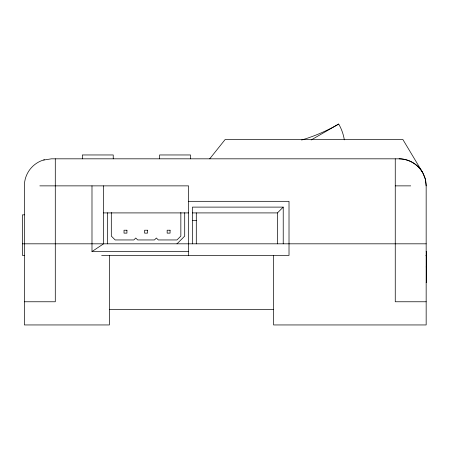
<?xml version="1.0" encoding="UTF-8"?>
<svg xmlns="http://www.w3.org/2000/svg" width="449" height="449" viewBox="0 0 449 449"><rect width="100%" height="100%" fill="white"/><g stroke="black" fill="none" stroke-linecap="round" stroke-linejoin="round"><path stroke-width="0.67" d="M209.705 158.823L225.157 139.51L402.865 139.51L422.543 172.343L425.242 178.87L426.163 185.869L426.163 324.947L273.564 324.947L273.564 255.408M425.899 255.711L426.163 255.408M176.979 243.818L184.707 236.09L184.707 212.736M192.436 212.91L277.426 212.91L283.224 207.112L283.224 243.818M91.989 185.869L91.989 251.541L103.579 243.818L103.579 185.869M311.146 139.97L338.709 124.053A46.359 46.359 0 0 1 344.327 139.852M43.699 160.046L51.427 158.823L399.122 158.823C408.641 158.985 417.643 164.182 422.543 172.343M39.838 185.869L188.569 185.869L188.569 255.408M395.255 185.869L410.712 185.869M188.569 201.32L289.016 201.32L289.016 255.408L101.648 255.408M283.224 207.112L192.436 207.112L192.436 243.818M103.579 212.91L188.569 212.91M24.381 214.841L22.45 214.841L22.45 255.408L24.381 255.408M192.436 220.639L196.297 220.639M22.45 243.818L426.163 243.818M91.989 251.541L188.569 251.541M426.163 251.485L426.55 251.485L426.55 282.393L426.163 282.393M426.163 266.936L426.55 266.936M24.381 301.767L55.289 301.767L55.289 158.823M426.163 301.767L395.255 301.767L395.255 158.823M109.376 309.49L273.564 309.49M277.426 212.91L277.426 243.818M196.297 212.91L196.297 243.818M190.505 158.823L190.505 154.961L159.597 154.961L159.597 158.823M180.846 212.512L180.846 236.09L176.979 239.951L158.312 239.951L156.375 238.021L154.445 239.951L137.703 239.951L135.772 238.021L133.841 239.951L115.168 239.951L111.307 236.09L111.307 212.512M113.238 158.823L113.238 154.961L82.33 154.961L82.33 158.823M109.376 255.408L109.376 324.947L24.381 324.947L24.381 185.869A27.041 27.041 0 0 1 44.423 159.743M107.44 212.77L107.44 243.818M338.709 124.053A173.017 173.017 0 0 1 301.599 140.032M399.122 158.823A27.041 27.041 0 0 1 426.163 185.869M126.921 230.225L124.025 230.225L124.025 233.126L126.921 233.126L126.921 230.225M147.525 230.225L144.629 230.225L144.629 233.126L147.525 233.126L147.525 230.225M170.059 230.225L167.163 230.225L167.163 233.126L170.059 233.126L170.059 230.225"/></g></svg>
